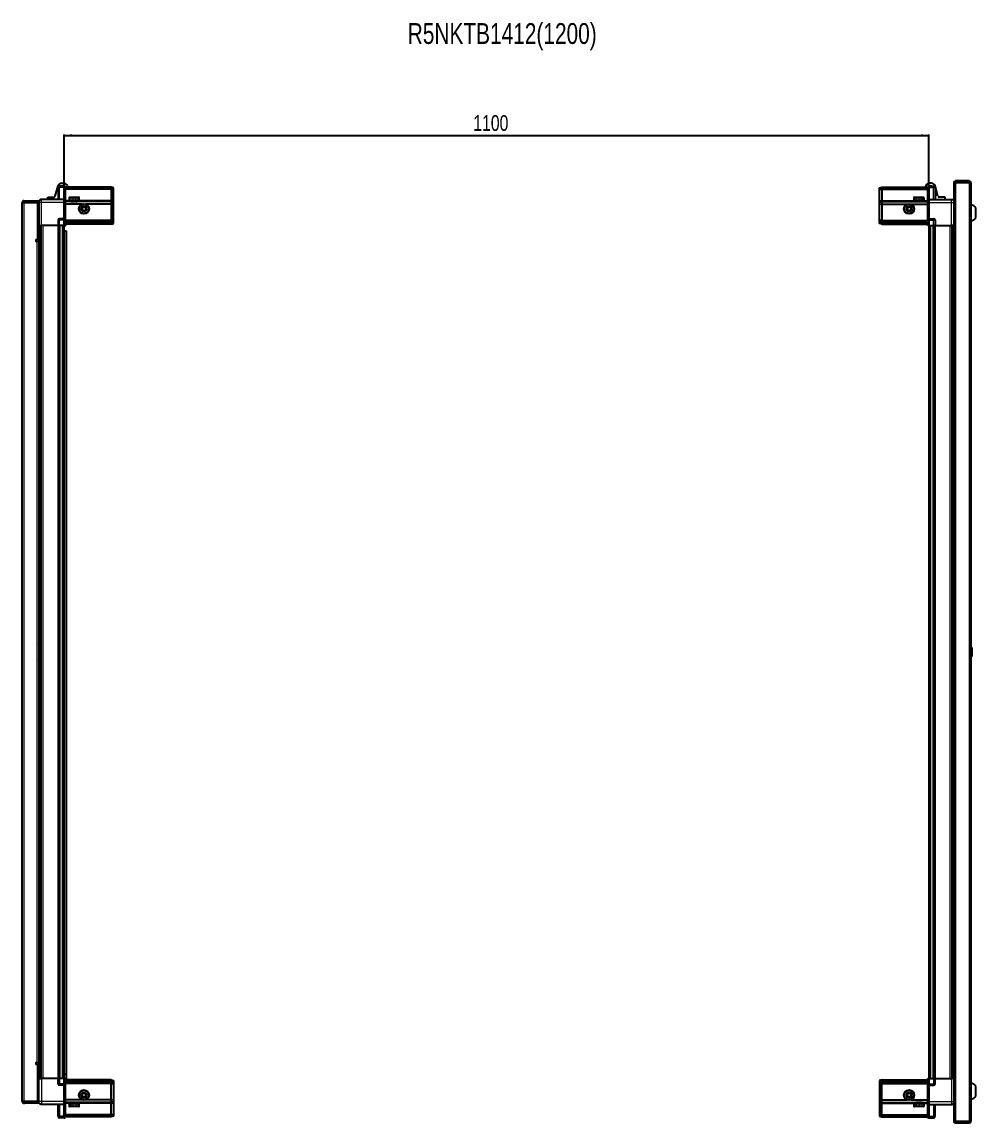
# Model space of a CAD drawing. Header units: millimetres. Extents: x 1219 to 5861, y -882 to 1978.
# Drawn here: x 3003 to 4216, y 577 to 1978 of the extents above; entities that cross this region are included whole.
import ezdxf

# ---------------------------------------------------------------- set-up
doc = ezdxf.new("R2010")
doc.units = ezdxf.units.MM
doc.layers.add('FORMAT', color=7, linetype='Continuous')
doc.styles.add('SLDTEXTSTYLE0', font='TXT', dxfattribs={"width": 0.75})
doc.dimstyles.new('SLDDIMSTYLE0', dxfattribs={"dimtxt": 20, "dimasz": 10, "dimexe": 0, "dimexo": 0.0625, "dimgap": 5, "dimtad": 2, "dimdec": 1, "dimrnd": 1e-09, "dimzin": 12, "dimdsep": 46, "dimtxsty": 'SLDTEXTSTYLE0', "dimsah": 1, "dimcen": 0.09, "dimadec": 0, "dimazin": 3, "dimtfac": 1, "dimtofl": 0, "dimtmove": 0, "dimatfit": 3, "dimfxl": 0, "dimfrac": 2, "dimtolj": 1, "dimtzin": 12, "dimarcsym": 0})

# ---------------------------------------------------------------- blocks, each defined once
blk = doc.blocks.new('_D_6')
at = {"layer": 'FORMAT'}
for p, q in [((3056.5, 1719.3), (3056.5, 1834.8)), ((3056.5, 1833.8), (4156.5, 1833.8)), ((4156.5, 1719.3), (4156.5, 1834.8))]:
    blk.add_line(p, q, dxfattribs=at)
for points in [[(3056.5, 1833.8), (3066.5, 1832.3), (3066.5, 1835.4)], [(4156.5, 1833.8), (4146.5, 1835.4), (4146.5, 1832.3)]]:
    blk.add_solid(points, dxfattribs=at)
at = {"layer": 'FORMAT', "insert": (3576.9, 1859.6), "char_height": 20, "attachment_point": 1, "style": 'SLDTEXTSTYLE0'}
blk.add_mtext('1100', dxfattribs=at)

msp = doc.modelspace()

# ---------------------------------------------------------------- linework, layer by layer
at = {"color": 7, "linetype": 'Continuous', "lineweight": 25}
for p, q in [((3044.83, 1756.41), (3048.6, 1769.56)), ((3048.61, 1767.32), (3048.61, 1752.32)), ((3056.61, 1769.32), (3050.61, 1769.32)), ((3052.93, 1772.82), (3056.15, 1772.82)), ((3056.61, 1769.32), (3056.95, 1769.32)), ((3056.61, 1769.32), (3056.61, 1767.32)), ((3056.61, 1752.52), (3056.61, 1767.32)), ((3056.61, 1752.52), (3056.61, 1767.32)), ((3057.81, 1768.82), (3056.95, 1769.32)), ((3057.81, 1767.32), (3057.81, 1768.82)), ((3116.11, 1767.82), (3057.81, 1767.82)), ((3057.81, 1767.32), (3057.81, 1752.52)), ((3060.48, 1769.56), (3060.98, 1767.82)), ((3116.11, 1767.82), (3116.11, 1765.32)), ((3119.11, 1767.02), (3116.11, 1767.82)), ((3119.11, 1765.17), (3119.11, 1767.02)), ((4093.81, 1767.02), (4096.81, 1767.82)), ((4093.81, 1765.17), (4093.81, 1767.02)), ((4096.81, 1767.82), (4096.81, 1765.32)), ((4096.81, 1767.82), (4155.11, 1767.82)), ((4152.44, 1769.56), (4151.95, 1767.82)), ((4155.98, 1769.32), (4155.11, 1768.82)), ((4155.11, 1768.82), (4155.11, 1767.32)), ((4155.11, 1752.52), (4155.11, 1767.32)), ((4156.31, 1769.32), (4155.98, 1769.32)), ((4156.31, 1767.32), (4156.31, 1769.32)), ((4156.31, 1769.32), (4162.31, 1769.32)), ((4156.31, 1767.32), (4156.31, 1752.52)), ((4160, 1772.82), (4156.77, 1772.82)), ((4164.31, 1767.32), (4164.31, 1752.32)), ((4168.09, 1756.41), (4164.32, 1769.56)), ((4188.31, 1773.72), (4188.31, 1761.32)), ((4189.81, 1773.72), (4189.81, 1761.32)), ((4190.31, 1760.82), (4190.31, 1773.72)), ((4190.31, 1773.72), (4207.71, 1773.72)), ((4207.71, 1775.82), (4190.41, 1775.82)), ((4207.71, 1774.32), (4190.41, 1774.32)), ((4207.71, 1774.32), (4207.71, 1775.82)), ((4207.71, 1773.72), (4209.81, 1773.72)), ((4209.81, 1773.72), (4209.81, 578.92)), ((3056.61, 1752.32), (3027.61, 1752.32)), ((3035.66, 1752.32), (3035.66, 1755.32)), ((3035.66, 1755.32), (3043.39, 1755.32)), ((3056.61, 1752.32), (3056.61, 1752.52)), ((3056.61, 1752.32), (3057.81, 1752.32)), ((3056.61, 1748.32), (3056.61, 1752.32)), ((3116.11, 1765.32), (3057.81, 1765.32)), ((3057.81, 1752.52), (3057.81, 1752.32)), ((3057.81, 1752.32), (3057.81, 1748.32)), ((3062.61, 1754.22), (3062.61, 1751.82)), ((3062.61, 1751.82), (3062.61, 1751.32)), ((3062.94, 1751.82), (3062.75, 1751.82)), ((3062.75, 1751.82), (3062.75, 1751.32)), ((3062.94, 1751.82), (3062.94, 1751.32)), ((3063.41, 1755.02), (3070.58, 1755.02)), ((3063.86, 1751.82), (3063.46, 1751.82)), ((3063.46, 1751.82), (3063.46, 1751.32)), ((3063.86, 1751.82), (3063.86, 1751.32)), ((3065.31, 1751.82), (3064.73, 1751.82)), ((3064.73, 1751.82), (3064.73, 1751.32)), ((3065.31, 1751.82), (3065.31, 1751.32)), ((3067.12, 1751.82), (3066.43, 1751.82)), ((3066.43, 1751.82), (3066.43, 1751.32)), ((3067.12, 1751.82), (3067.12, 1751.32)), ((3069.13, 1751.82), (3068.39, 1751.82)), ((3068.39, 1751.82), (3068.39, 1751.32)), ((3068.63, 1751.82), (3068.63, 1751.32)), ((3069.12, 1751.82), (3069.12, 1751.32)), ((3069.13, 1751.82), (3069.13, 1751.32)), ((3071.14, 1751.82), (3070.43, 1751.82)), ((3070.43, 1751.82), (3070.43, 1751.32)), ((3070.48, 1751.82), (3070.48, 1751.32)), ((3070.58, 1755.02), (3074.81, 1755.02)), ((3071.14, 1751.82), (3071.14, 1751.32)), ((3072.95, 1751.82), (3072.33, 1751.82)), ((3072.33, 1751.82), (3072.33, 1751.32)), ((3072.95, 1751.82), (3072.95, 1751.32)), ((3074.38, 1751.82), (3073.92, 1751.82)), ((3073.92, 1751.82), (3073.92, 1751.32)), ((3074.38, 1751.82), (3074.38, 1751.32)), ((3075.3, 1751.82), (3075.03, 1751.82)), ((3075.03, 1751.82), (3075.03, 1751.32)), ((3075.3, 1751.82), (3075.3, 1751.32)), ((3075.61, 1751.82), (3075.57, 1751.82)), ((3075.57, 1751.82), (3075.57, 1751.32)), ((3075.61, 1751.82), (3075.61, 1754.22)), ((3075.61, 1751.82), (3075.61, 1751.32)), ((3116.11, 1765.32), (3116.11, 1750.82)), ((3119.11, 1765.17), (3116.11, 1765.32)), ((3119.11, 1750.82), (3119.11, 1765.17)), ((4093.81, 1765.17), (4096.81, 1765.32)), ((4093.81, 1750.82), (4093.81, 1765.17)), ((4096.81, 1765.32), (4096.81, 1750.82)), ((4096.81, 1765.32), (4155.11, 1765.32)), ((4137.31, 1754.22), (4137.31, 1751.32)), ((4137.47, 1751.82), (4137.35, 1751.82)), ((4137.35, 1751.82), (4137.35, 1751.32)), ((4137.47, 1751.82), (4137.47, 1751.32)), ((4138.22, 1751.82), (4137.88, 1751.82)), ((4137.88, 1751.82), (4137.88, 1751.32)), ((4138.11, 1755.02), (4149.51, 1755.02)), ((4138.22, 1751.82), (4138.22, 1751.32)), ((4139.52, 1751.82), (4138.99, 1751.82)), ((4138.99, 1751.82), (4138.99, 1751.32)), ((4139.52, 1751.82), (4139.52, 1751.32)), ((4141.23, 1751.82), (4140.57, 1751.82)), ((4140.57, 1751.82), (4140.57, 1751.32)), ((4141.23, 1751.82), (4141.23, 1751.32)), ((4143.2, 1751.82), (4142.47, 1751.82)), ((4142.47, 1751.82), (4142.47, 1751.32)), ((4142.91, 1751.82), (4142.91, 1751.32)), ((4143.2, 1751.82), (4143.2, 1751.32)), ((4145.23, 1751.82), (4144.5, 1751.82)), ((4144.5, 1751.82), (4144.5, 1751.32)), ((4144.77, 1751.82), (4144.77, 1751.32)), ((4145.23, 1751.82), (4145.23, 1751.32)), ((4147.12, 1751.82), (4146.47, 1751.82)), ((4146.47, 1751.82), (4146.47, 1751.32)), ((4147.12, 1751.82), (4147.12, 1751.32)), ((4148.69, 1751.82), (4148.17, 1751.82)), ((4148.17, 1751.82), (4148.17, 1751.32)), ((4148.69, 1751.82), (4148.69, 1751.32)), ((4149.78, 1751.82), (4149.45, 1751.82)), ((4149.45, 1751.82), (4149.45, 1751.32)), ((4149.78, 1751.82), (4149.78, 1751.32)), ((4150.28, 1751.82), (4150.17, 1751.82)), ((4150.17, 1751.82), (4150.17, 1751.32)), ((4150.28, 1751.82), (4150.28, 1751.32)), ((4150.31, 1751.32), (4150.31, 1754.22)), ((4155.11, 1752.32), (4155.11, 1752.52)), ((4156.31, 1752.32), (4155.11, 1752.32)), ((4155.11, 1748.32), (4155.11, 1752.32)), ((4156.31, 1752.52), (4156.31, 1752.32)), ((4156.31, 1752.32), (4156.31, 1748.32)), ((4156.31, 1752.32), (4185.31, 1752.32)), ((4177.26, 1755.32), (4169.53, 1755.32)), ((4177.26, 1752.32), (4177.26, 1755.32)), ((4188.21, 1760.82), (4188.21, 591.82)), ((4188.21, 1760.82), (4190.31, 1760.82)), ((4188.31, 1761.32), (4189.81, 1761.32)), ((3003.11, 1743.96), (3002.81, 1743.96)), ((3002.81, 1732.39), (3002.81, 1743.96)), ((3004.61, 1748.47), (3003.11, 1748.47)), ((3003.11, 1747.97), (3003.11, 1748.47)), ((3003.11, 604.67), (3003.11, 1747.97)), ((3005.21, 1749.07), (3005.21, 1750.57)), ((3005.21, 1750.57), (3006.11, 1750.57)), ((3005.21, 1749.07), (3006.11, 1749.07)), ((3005.21, 1748.57), (3022.61, 1748.57)), ((3006.11, 1750.57), (3022.61, 1750.57)), ((3006.11, 1749.07), (3006.11, 1750.57)), ((3006.11, 1749.07), (3022.61, 1749.07)), ((3022.61, 1749.07), (3022.61, 1750.57)), ((3024.11, 1748.57), (3022.61, 1748.57)), ((3022.61, 1748.57), (3022.61, 1701.07)), ((3024.11, 1748.32), (3024.11, 1719.32)), ((3056.61, 1728.02), (3056.61, 1748.32)), ((3116.11, 1749.82), (3057.81, 1749.82)), ((3057.81, 1748.32), (3057.81, 1728.02)), ((3079.11, 1746.32), (3057.81, 1746.32)), ((3062.61, 1751.32), (3062.75, 1751.32)), ((3062.75, 1751.32), (3062.94, 1751.32)), ((3062.94, 1751.32), (3063.46, 1751.32)), ((3063.46, 1751.32), (3063.86, 1751.32)), ((3063.86, 1751.32), (3064.73, 1751.32)), ((3064.71, 1751.32), (3064.71, 1751.22)), ((3064.71, 1751.22), (3073.51, 1751.22)), ((3064.73, 1751.32), (3065.31, 1751.32)), ((3065.11, 1750.82), (3065.8, 1750.34)), ((3065.11, 1750.82), (3070.14, 1750.82)), ((3065.8, 1750.34), (3065.11, 1749.86)), ((3065.11, 1749.86), (3065.11, 1749.82)), ((3065.11, 1749.86), (3070.14, 1749.86)), ((3065.31, 1751.32), (3066.43, 1751.32)), ((3065.8, 1750.34), (3069.96, 1750.34)), ((3066.43, 1751.32), (3067.12, 1751.32)), ((3067.12, 1751.32), (3068.39, 1751.32)), ((3068.39, 1751.32), (3068.63, 1751.32)), ((3069.12, 1751.32), (3069.13, 1751.32)), ((3069.13, 1751.32), (3070.43, 1751.32)), ((3069.96, 1750.34), (3072.42, 1750.34)), ((3070.14, 1750.82), (3073.11, 1750.82)), ((3070.14, 1749.86), (3073.11, 1749.86)), ((3070.48, 1751.32), (3071.14, 1751.32)), ((3071.14, 1751.32), (3072.33, 1751.32)), ((3072.33, 1751.32), (3072.95, 1751.32)), ((3072.42, 1750.34), (3073.11, 1750.82)), ((3073.11, 1749.86), (3072.42, 1750.34)), ((3072.95, 1751.32), (3073.92, 1751.32)), ((3073.11, 1749.82), (3073.11, 1749.86)), ((3073.51, 1751.22), (3073.51, 1751.32)), ((3073.92, 1751.32), (3074.38, 1751.32)), ((3074.38, 1751.32), (3075.03, 1751.32)), ((3075.03, 1751.32), (3075.3, 1751.32)), ((3075.3, 1751.32), (3075.57, 1751.32)), ((3075.57, 1751.32), (3075.61, 1751.32)), ((3116.11, 1746.32), (3084.11, 1746.32)), ((3116.11, 1750.82), (3116.11, 1749.82)), ((3116.11, 1749.82), (3116.11, 1746.32)), ((3119.11, 1749.02), (3116.11, 1749.82)), ((3116.11, 1746.32), (3116.11, 1725.82)), ((3116.11, 1746.32), (3119.11, 1745.99)), ((3119.11, 1749.02), (3119.11, 1750.82)), ((3119.11, 1745.99), (3119.11, 1749.02)), ((3119.11, 1725.82), (3119.11, 1745.99)), ((4093.81, 1749.02), (4093.81, 1750.82)), ((4093.81, 1749.02), (4096.81, 1749.82)), ((4093.81, 1745.99), (4093.81, 1749.02)), ((4096.81, 1746.32), (4093.81, 1745.99)), ((4093.81, 1725.82), (4093.81, 1745.99)), ((4096.81, 1750.82), (4096.81, 1749.82)), ((4096.81, 1749.82), (4096.81, 1746.32)), ((4096.81, 1749.82), (4155.11, 1749.82)), ((4096.81, 1746.32), (4096.81, 1725.82)), ((4096.81, 1746.32), (4128.81, 1746.32)), ((4133.81, 1746.32), (4155.11, 1746.32)), ((4137.31, 1751.32), (4137.35, 1751.32)), ((4137.35, 1751.32), (4137.47, 1751.32)), ((4137.47, 1751.32), (4137.88, 1751.32)), ((4137.88, 1751.32), (4138.22, 1751.32)), ((4138.22, 1751.32), (4138.99, 1751.32)), ((4138.99, 1751.32), (4139.52, 1751.32)), ((4139.41, 1751.32), (4139.41, 1751.22)), ((4139.41, 1751.22), (4148.21, 1751.22)), ((4139.52, 1751.32), (4140.57, 1751.32)), ((4139.81, 1750.82), (4140.5, 1750.34)), ((4139.81, 1750.82), (4147.81, 1750.82)), ((4140.5, 1750.34), (4139.81, 1749.86)), ((4139.81, 1749.86), (4139.81, 1749.82)), ((4139.81, 1749.86), (4147.81, 1749.86)), ((4140.5, 1750.34), (4147.12, 1750.34)), ((4140.57, 1751.32), (4141.23, 1751.32)), ((4141.23, 1751.32), (4142.47, 1751.32)), ((4142.47, 1751.32), (4142.91, 1751.32)), ((4143.2, 1751.32), (4144.5, 1751.32)), ((4144.77, 1751.32), (4145.23, 1751.32)), ((4145.23, 1751.32), (4146.47, 1751.32)), ((4146.47, 1751.32), (4147.12, 1751.32)), ((4147.12, 1751.32), (4148.17, 1751.32)), ((4147.12, 1750.34), (4147.81, 1750.82)), ((4147.81, 1749.86), (4147.12, 1750.34)), ((4147.81, 1749.82), (4147.81, 1749.86)), ((4148.17, 1751.32), (4148.69, 1751.32)), ((4148.21, 1751.22), (4148.21, 1751.32)), ((4148.69, 1751.32), (4149.45, 1751.32)), ((4149.45, 1751.32), (4149.78, 1751.32)), ((4149.78, 1751.32), (4150.17, 1751.32)), ((4150.17, 1751.32), (4150.28, 1751.32)), ((4150.28, 1751.32), (4150.31, 1751.32)), ((4155.11, 1728.02), (4155.11, 1748.32)), ((4156.31, 1748.32), (4156.31, 1728.02)), ((4216.41, 1729.32), (4216.41, 1741.32)), ((3002.81, 1732.39), (3003.11, 1732.39)), ((3048.61, 1725.82), (3048.61, 1719.32)), ((3056.61, 1727.82), (3050.61, 1727.82)), ((3056.61, 1727.82), (3056.61, 1728.02)), ((3056.61, 1727.82), (3056.61, 1725.82)), ((3056.61, 1727.82), (3057.81, 1727.82)), ((3056.61, 1719.32), (3056.61, 1725.82)), ((3056.61, 1719.32), (3056.61, 1725.82)), ((3056.95, 1719.32), (3056.95, 1725.82)), ((3057.81, 1728.02), (3057.81, 1727.82)), ((3057.81, 1727.15), (3057.81, 1727.82)), ((3057.81, 1727.15), (3057.81, 1719.32)), ((3116.11, 1724.82), (3057.81, 1724.82)), ((3116.11, 1723.82), (3057.81, 1723.82)), ((3116.11, 1725.82), (3116.11, 1724.82)), ((3116.11, 1724.82), (3116.11, 1723.82)), ((3116.11, 1724.82), (3119.11, 1724.02)), ((3116.11, 1723.82), (3116.11, 1722.32)), ((3116.11, 1723.82), (3119.11, 1723.28)), ((3119.11, 1724.02), (3119.11, 1725.82)), ((3119.11, 1723.28), (3119.11, 1724.02)), ((4093.81, 1724.02), (4093.81, 1725.82)), ((4096.81, 1724.82), (4093.81, 1724.02)), ((4093.81, 1723.28), (4093.81, 1724.02)), ((4096.81, 1723.82), (4093.81, 1723.28)), ((4096.81, 1725.82), (4096.81, 1724.82)), ((4096.81, 1724.82), (4096.81, 1723.82)), ((4096.81, 1724.82), (4155.11, 1724.82)), ((4096.81, 1723.82), (4096.81, 1722.32)), ((4096.81, 1723.82), (4155.11, 1723.82)), ((4155.11, 1727.82), (4155.11, 1728.02)), ((4156.31, 1727.82), (4155.11, 1727.82)), ((4155.11, 1727.82), (4155.11, 1727.15)), ((4155.11, 1719.32), (4155.11, 1727.15)), ((4155.98, 1725.82), (4155.98, 1719.32)), ((4156.31, 1728.02), (4156.31, 1727.82)), ((4156.31, 1725.82), (4156.31, 1727.82)), ((4156.31, 1727.82), (4162.31, 1727.82)), ((4156.31, 1725.82), (4156.31, 1727.82)), ((4156.31, 1725.82), (4156.31, 1719.32)), ((4164.31, 1725.82), (4164.31, 1719.32)), ((3022.61, 1722.07), (3024.11, 1722.07)), ((3024.11, 1719.32), (3022.61, 1719.32)), ((3024.76, 633.32), (3024.76, 1719.32)), ((3026.55, 1719.32), (3026.55, 633.32)), ((3026.59, 1719.32), (3026.59, 633.32)), ((3048.61, 1719.32), (3027.61, 1719.32)), ((3048.61, 1719.32), (3050.61, 1719.32)), ((3049.26, 633.32), (3049.26, 1719.32)), ((3056.61, 1719.32), (3050.61, 1719.32)), ((3056.46, 633.32), (3056.46, 1719.32)), ((3056.46, 1712.32), (3058.96, 1712.32)), ((3056.61, 1719.32), (3056.95, 1719.32)), ((3056.61, 1719.32), (3056.61, 1719.32)), ((3057.81, 1719.32), (3056.95, 1719.32)), ((3056.95, 1719.32), (3056.95, 1719.32)), ((3116.11, 1722.32), (3057.81, 1722.32)), ((3116.11, 1720.82), (3057.81, 1720.82)), ((3058.96, 1712.32), (3058.96, 638.82)), ((3116.11, 1722.32), (3119.11, 1722.78)), ((3116.11, 1722.32), (3116.11, 1720.82)), ((3116.11, 1720.82), (3119.11, 1721.63)), ((3119.11, 1722.78), (3119.11, 1723.28)), ((3119.11, 1721.63), (3119.11, 1722.78)), ((4093.81, 1722.78), (4093.81, 1723.28)), ((4096.81, 1722.32), (4093.81, 1722.78)), ((4093.81, 1721.63), (4093.81, 1722.78)), ((4096.81, 1720.82), (4093.81, 1721.63)), ((4096.81, 1722.32), (4096.81, 1720.82)), ((4096.81, 1722.32), (4155.11, 1722.32)), ((4096.81, 1720.82), (4155.11, 1720.82)), ((4155.98, 1719.32), (4155.11, 1719.32)), ((4156.31, 1719.32), (4155.98, 1719.32)), ((4156.31, 1719.32), (4162.31, 1719.32)), ((4156.46, 1719.32), (4156.46, 633.32)), ((4164.31, 1719.32), (4162.31, 1719.32)), ((4163.66, 1719.32), (4163.66, 633.32)), ((4164.31, 1719.32), (4185.31, 1719.32)), ((4186.33, 633.32), (4186.33, 1719.32)), ((4186.37, 633.32), (4186.37, 1719.32)), ((4188.16, 1719.32), (4188.16, 633.32)), ((3022.61, 1701.07), (3021.26, 1701.07)), ((3021.26, 1699.07), (3022.01, 1699.07)), ((3022.01, 1699.07), (3024.11, 1699.07)), ((3024.11, 1699.07), (3024.11, 653.57)), ((3003.11, 1182.11), (3002.81, 1182.11)), ((3002.81, 1170.54), (3002.81, 1182.11)), ((3024.61, 1185.82), (3024.61, 1166.82)), ((4210.8, 1182.11), (4209.81, 1181.12)), ((4211.31, 1182.11), (4210.8, 1182.11)), ((4210.8, 1182.11), (4210.8, 1170.54)), ((4211.31, 1182.11), (4211.31, 1170.54)), ((3002.81, 1170.54), (3003.11, 1170.54)), ((4209.81, 1171.52), (4210.8, 1170.54)), ((4210.8, 1170.54), (4211.31, 1170.54)), ((3022.01, 653.57), (3021.26, 653.57)), ((3021.26, 651.57), (3022.61, 651.57)), ((3024.11, 653.57), (3022.01, 653.57)), ((3022.61, 651.57), (3022.61, 604.07)), ((3024.11, 633.32), (3022.61, 633.32)), ((3024.11, 604.32), (3024.11, 633.32)), ((3048.61, 633.32), (3027.61, 633.32)), ((3048.61, 626.82), (3048.61, 633.32)), ((3048.61, 633.32), (3050.61, 633.32)), ((3056.61, 633.32), (3050.61, 633.32)), ((3058.96, 638.82), (3056.46, 638.82)), ((3056.61, 626.82), (3056.61, 633.32)), ((3056.61, 633.32), (3056.95, 633.32)), ((3056.95, 626.82), (3056.95, 633.32)), ((3056.95, 633.32), (3057.81, 633.32)), ((3057.81, 633.32), (3057.81, 625.5)), ((3116.11, 631.82), (3057.81, 631.82)), ((3058.96, 638.82), (3058.96, 631.82)), ((3116.11, 630.32), (3116.11, 631.82)), ((3116.11, 631.82), (3119.11, 631.02)), ((3119.11, 631.02), (3119.11, 629.87)), ((4096.81, 631.82), (4093.81, 631.02)), ((4093.81, 631.02), (4093.81, 629.87)), ((4096.81, 630.32), (4096.81, 631.82)), ((4096.81, 631.82), (4155.11, 631.82)), ((4155.11, 625.5), (4155.11, 633.32)), ((4155.11, 633.32), (4155.98, 633.32)), ((4155.98, 633.32), (4155.98, 633.32)), ((4155.98, 633.32), (4155.98, 626.82)), ((4156.31, 633.32), (4155.98, 633.32)), ((4156.31, 633.32), (4156.31, 626.82)), ((4156.31, 633.32), (4156.31, 633.32)), ((4156.31, 633.32), (4162.31, 633.32)), ((4156.31, 633.32), (4156.31, 626.82)), ((4164.31, 633.32), (4162.31, 633.32)), ((4164.31, 626.82), (4164.31, 633.32)), ((4164.31, 633.32), (4185.31, 633.32)), ((3003.11, 620.26), (3002.81, 620.26)), ((3002.81, 610.58), (3002.81, 620.26)), ((3024.11, 630.57), (3022.61, 630.57)), ((3056.61, 624.82), (3050.61, 624.82)), ((3056.61, 626.82), (3056.61, 624.82)), ((3056.61, 626.82), (3056.61, 624.82)), ((3056.61, 624.82), (3057.81, 624.82)), ((3056.61, 624.62), (3056.61, 624.82)), ((3056.61, 604.32), (3056.61, 624.62)), ((3116.11, 630.32), (3057.81, 630.32)), ((3116.11, 628.82), (3057.81, 628.82)), ((3116.11, 627.82), (3057.81, 627.82)), ((3057.81, 624.82), (3057.81, 625.5)), ((3057.81, 624.82), (3057.81, 624.62)), ((3057.81, 624.62), (3057.81, 604.32)), ((3116.11, 628.82), (3116.11, 630.32)), ((3116.11, 630.32), (3119.11, 629.87)), ((3116.11, 628.82), (3119.11, 629.37)), ((3116.11, 627.82), (3116.11, 628.82)), ((3116.11, 627.82), (3119.11, 628.63)), ((3116.11, 626.82), (3116.11, 627.82)), ((3116.11, 606.32), (3116.11, 626.82)), ((3119.11, 629.87), (3119.11, 629.37)), ((3119.11, 629.37), (3119.11, 628.63)), ((3119.11, 628.63), (3119.11, 626.82)), ((3119.11, 626.82), (3119.11, 606.66)), ((4096.81, 630.32), (4093.81, 629.87)), ((4093.81, 629.87), (4093.81, 629.37)), ((4096.81, 628.82), (4093.81, 629.37)), ((4093.81, 629.37), (4093.81, 628.63)), ((4096.81, 627.82), (4093.81, 628.63)), ((4093.81, 628.63), (4093.81, 626.82)), ((4093.81, 626.82), (4093.81, 606.66)), ((4096.81, 630.32), (4155.11, 630.32)), ((4096.81, 628.82), (4096.81, 630.32)), ((4096.81, 628.82), (4155.11, 628.82)), ((4096.81, 627.82), (4096.81, 628.82)), ((4096.81, 627.82), (4155.11, 627.82)), ((4096.81, 626.82), (4096.81, 627.82)), ((4096.81, 606.32), (4096.81, 626.82)), ((4155.11, 625.5), (4155.11, 624.82)), ((4156.31, 624.82), (4155.11, 624.82)), ((4155.11, 624.62), (4155.11, 624.82)), ((4155.11, 604.32), (4155.11, 624.62)), ((4156.31, 624.82), (4156.31, 626.82)), ((4156.31, 624.82), (4156.31, 624.62)), ((4156.31, 624.82), (4162.31, 624.82)), ((4156.31, 624.62), (4156.31, 604.32)), ((4216.41, 611.32), (4216.41, 623.32)), ((3002.81, 608.69), (3002.81, 610.58)), ((3002.81, 608.69), (3003.11, 608.69)), ((3003.11, 604.17), (3003.11, 604.67)), ((3004.61, 604.17), (3003.11, 604.17)), ((3022.61, 604.07), (3005.21, 604.07)), ((3005.21, 603.57), (3005.21, 602.07)), ((3005.21, 603.57), (3006.11, 603.57)), ((3006.11, 603.57), (3006.11, 602.07)), ((3022.61, 603.57), (3006.11, 603.57)), ((3022.61, 604.07), (3024.11, 604.07)), ((3022.61, 603.57), (3022.61, 602.07)), ((3056.61, 600.32), (3056.61, 604.32)), ((3079.11, 606.32), (3057.81, 606.32)), ((3057.81, 604.32), (3057.81, 600.32)), ((3116.11, 602.82), (3057.81, 602.82)), ((3065.11, 602.82), (3065.11, 602.79)), ((3065.11, 602.79), (3065.8, 602.31)), ((3065.22, 602.79), (3065.11, 602.79)), ((3073.11, 602.79), (3065.22, 602.79)), ((3072.42, 602.31), (3073.11, 602.79)), ((3073.11, 602.79), (3073.11, 602.82)), ((3116.11, 606.32), (3084.11, 606.32)), ((3116.11, 606.32), (3119.11, 606.66)), ((3116.11, 602.82), (3116.11, 606.32)), ((3119.11, 603.63), (3116.11, 602.82)), ((3116.11, 601.82), (3116.11, 602.82)), ((3119.11, 606.66), (3119.11, 603.63)), ((3119.11, 603.63), (3119.11, 601.82)), ((4096.81, 606.32), (4093.81, 606.66)), ((4093.81, 606.66), (4093.81, 603.63)), ((4093.81, 603.63), (4096.81, 602.82)), ((4093.81, 603.63), (4093.81, 601.82)), ((4096.81, 606.32), (4128.81, 606.32)), ((4096.81, 602.82), (4096.81, 606.32)), ((4096.81, 602.82), (4155.11, 602.82)), ((4096.81, 601.82), (4096.81, 602.82)), ((4133.81, 606.32), (4155.11, 606.32)), ((4139.81, 602.82), (4139.81, 602.79)), ((4139.81, 602.79), (4140.5, 602.31)), ((4147.81, 602.79), (4139.81, 602.79)), ((4147.12, 602.31), (4147.81, 602.79)), ((4147.81, 602.79), (4147.81, 602.82)), ((4155.11, 600.32), (4155.11, 604.32)), ((4156.31, 604.32), (4156.31, 600.32)), ((3005.21, 602.07), (3006.11, 602.07)), ((3022.61, 602.07), (3006.11, 602.07)), ((3056.61, 600.32), (3027.61, 600.32)), ((3048.61, 585.32), (3048.61, 600.32)), ((3056.61, 600.32), (3057.81, 600.32)), ((3056.61, 600.12), (3056.61, 600.32)), ((3056.61, 585.32), (3056.61, 600.12)), ((3057.81, 600.32), (3057.81, 600.12)), ((3057.81, 600.12), (3057.81, 585.32)), ((3062.61, 601.32), (3062.61, 598.42)), ((3062.71, 601.32), (3062.61, 601.32)), ((3062.71, 600.82), (3062.71, 601.32)), ((3062.87, 601.32), (3062.71, 601.32)), ((3062.71, 600.82), (3062.87, 600.82)), ((3062.87, 600.82), (3062.87, 601.32)), ((3063.36, 601.32), (3062.87, 601.32)), ((3063.36, 600.82), (3063.36, 601.32)), ((3063.75, 601.32), (3063.36, 601.32)), ((3063.36, 600.82), (3063.75, 600.82)), ((3063.56, 597.62), (3063.41, 597.62)), ((3074.81, 597.62), (3063.56, 597.62)), ((3063.75, 600.82), (3063.75, 601.32)), ((3064.58, 601.32), (3063.75, 601.32)), ((3064.58, 600.82), (3064.58, 601.32)), ((3065.14, 601.32), (3064.58, 601.32)), ((3064.58, 600.82), (3065.14, 600.82)), ((3064.71, 601.42), (3064.71, 601.32)), ((3070.11, 601.42), (3064.71, 601.42)), ((3065.8, 602.31), (3065.11, 601.82)), ((3065.22, 601.82), (3065.11, 601.82)), ((3065.14, 600.82), (3065.14, 601.32)), ((3066.25, 601.32), (3065.14, 601.32)), ((3073.11, 601.82), (3065.22, 601.82)), ((3065.89, 602.31), (3065.8, 602.31)), ((3072.42, 602.31), (3065.89, 602.31)), ((3066.25, 600.82), (3066.25, 601.32)), ((3066.93, 601.32), (3066.25, 601.32)), ((3066.25, 600.82), (3066.93, 600.82)), ((3066.93, 600.82), (3066.93, 601.32)), ((3068.19, 601.32), (3066.93, 601.32)), ((3068.19, 600.82), (3068.19, 601.32)), ((3068.49, 601.32), (3068.19, 601.32)), ((3068.19, 600.82), (3068.93, 600.82)), ((3068.49, 600.82), (3068.49, 601.32)), ((3068.93, 600.82), (3068.93, 601.32)), ((3070.22, 601.32), (3068.93, 601.32)), ((3073.51, 601.42), (3070.11, 601.42)), ((3070.22, 600.82), (3070.22, 601.32)), ((3070.22, 600.82), (3070.94, 600.82)), ((3070.35, 600.82), (3070.35, 601.32)), ((3070.94, 601.32), (3070.35, 601.32)), ((3070.94, 600.82), (3070.94, 601.32)), ((3072.15, 601.32), (3070.94, 601.32)), ((3072.15, 600.82), (3072.15, 601.32)), ((3072.78, 601.32), (3072.15, 601.32)), ((3072.15, 600.82), (3072.78, 600.82)), ((3073.11, 601.82), (3072.42, 602.31)), ((3072.78, 600.82), (3072.78, 601.32)), ((3073.78, 601.32), (3072.78, 601.32)), ((3073.51, 601.32), (3073.51, 601.42)), ((3073.78, 600.82), (3073.78, 601.32)), ((3074.26, 601.32), (3073.78, 601.32)), ((3073.78, 600.82), (3074.26, 600.82)), ((3074.26, 600.82), (3074.26, 601.32)), ((3074.95, 601.32), (3074.26, 601.32)), ((3074.95, 600.82), (3074.95, 601.32)), ((3075.23, 601.32), (3074.95, 601.32)), ((3074.95, 600.82), (3075.23, 600.82)), ((3075.23, 600.82), (3075.23, 601.32)), ((3075.55, 601.32), (3075.23, 601.32)), ((3075.55, 600.82), (3075.55, 601.32)), ((3075.61, 601.32), (3075.55, 601.32)), ((3075.55, 600.82), (3075.61, 600.82)), ((3075.61, 598.42), (3075.61, 601.32)), ((3075.61, 600.82), (3075.61, 601.32)), ((3075.61, 601.32), (3075.61, 601.32)), ((3116.11, 587.32), (3116.11, 601.82)), ((3119.11, 601.82), (3119.11, 587.48)), ((4093.81, 601.82), (4093.81, 587.48)), ((4096.81, 587.32), (4096.81, 601.82)), ((4137.31, 601.32), (4137.31, 598.42)), ((4137.33, 601.32), (4137.31, 601.32)), ((4137.33, 600.82), (4137.33, 601.32)), ((4137.43, 601.32), (4137.33, 601.32)), ((4137.33, 600.82), (4137.43, 600.82)), ((4137.43, 600.82), (4137.43, 601.32)), ((4137.8, 601.32), (4137.43, 601.32)), ((4137.8, 600.82), (4137.8, 601.32)), ((4138.12, 601.32), (4137.8, 601.32)), ((4137.8, 600.82), (4138.12, 600.82)), ((4149.51, 597.62), (4138.11, 597.62)), ((4138.12, 600.82), (4138.12, 601.32)), ((4138.86, 601.32), (4138.12, 601.32)), ((4138.86, 600.82), (4138.86, 601.32)), ((4139.37, 601.32), (4138.86, 601.32)), ((4138.86, 600.82), (4139.37, 600.82)), ((4139.37, 600.82), (4139.37, 601.32)), ((4140.4, 601.32), (4139.37, 601.32)), ((4139.41, 601.42), (4139.41, 601.32)), ((4148.21, 601.42), (4139.41, 601.42)), ((4140.5, 602.31), (4139.81, 601.82)), ((4147.81, 601.82), (4139.81, 601.82)), ((4140.4, 600.82), (4140.4, 601.32)), ((4141.05, 601.32), (4140.4, 601.32)), ((4140.4, 600.82), (4141.05, 600.82)), ((4147.12, 602.31), (4140.5, 602.31)), ((4141.05, 600.82), (4141.05, 601.32)), ((4142.28, 601.32), (4141.05, 601.32)), ((4142.28, 600.82), (4142.28, 601.32)), ((4142.77, 601.32), (4142.28, 601.32)), ((4142.28, 600.82), (4143, 600.82)), ((4142.77, 600.82), (4142.77, 601.32)), ((4143, 600.82), (4143, 601.32)), ((4144.3, 601.32), (4143, 601.32)), ((4144.3, 600.82), (4144.3, 601.32)), ((4144.3, 600.82), (4145.04, 600.82)), ((4144.64, 600.82), (4144.64, 601.32)), ((4145.04, 601.32), (4144.64, 601.32)), ((4145.04, 600.82), (4145.04, 601.32)), ((4146.28, 601.32), (4145.04, 601.32)), ((4146.28, 600.82), (4146.28, 601.32)), ((4146.95, 601.32), (4146.28, 601.32)), ((4146.28, 600.82), (4146.95, 600.82)), ((4146.95, 600.82), (4146.95, 601.32)), ((4148.02, 601.32), (4146.95, 601.32)), ((4147.81, 601.82), (4147.12, 602.31)), ((4148.02, 600.82), (4148.02, 601.32)), ((4148.55, 601.32), (4148.02, 601.32)), ((4148.02, 600.82), (4148.55, 600.82)), ((4148.21, 601.32), (4148.21, 601.42)), ((4148.55, 600.82), (4148.55, 601.32)), ((4149.34, 601.32), (4148.55, 601.32)), ((4149.34, 600.82), (4149.34, 601.32)), ((4149.7, 601.32), (4149.34, 601.32)), ((4149.34, 600.82), (4149.7, 600.82)), ((4149.7, 600.82), (4149.7, 601.32)), ((4150.13, 601.32), (4149.7, 601.32)), ((4150.13, 600.82), (4150.13, 601.32)), ((4150.26, 601.32), (4150.13, 601.32)), ((4150.13, 600.82), (4150.26, 600.82)), ((4150.26, 600.82), (4150.26, 601.32)), ((4150.31, 601.32), (4150.26, 601.32)), ((4150.31, 598.42), (4150.31, 601.32)), ((4156.31, 600.32), (4155.11, 600.32)), ((4155.11, 600.12), (4155.11, 600.32)), ((4155.11, 585.32), (4155.11, 600.12)), ((4156.31, 600.32), (4156.31, 600.12)), ((4156.31, 600.32), (4185.31, 600.32)), ((4156.31, 600.12), (4156.31, 585.32)), ((4156.31, 600.12), (4156.31, 585.32)), ((4164.31, 585.32), (4164.31, 600.32)), ((4190.31, 591.82), (4188.21, 591.82)), ((4188.31, 591.32), (4189.81, 591.32)), ((4188.31, 591.32), (4188.31, 578.92)), ((4189.81, 591.32), (4189.81, 578.92)), ((4190.31, 578.92), (4190.31, 591.82)), ((3056.61, 583.32), (3050.61, 583.32)), ((3056.61, 585.32), (3056.61, 583.32)), ((3056.61, 583.32), (3056.95, 583.32)), ((3056.61, 583.32), (3056.61, 583.32)), ((3056.61, 583.32), (3056.95, 583.32)), ((3056.95, 583.32), (3057.81, 583.82)), ((3056.95, 583.32), (3057.81, 583.82)), ((3116.11, 587.32), (3057.81, 587.32)), ((3057.81, 583.82), (3057.81, 585.32)), ((3116.11, 584.82), (3057.81, 584.82)), ((3119.11, 587.48), (3116.11, 587.32)), ((3116.11, 584.82), (3116.11, 587.32)), ((3119.11, 585.63), (3116.11, 584.82)), ((3119.11, 587.48), (3119.11, 585.63)), ((4093.81, 587.48), (4096.81, 587.32)), ((4093.81, 587.48), (4093.81, 585.63)), ((4093.81, 585.63), (4096.81, 584.82)), ((4096.81, 587.32), (4155.11, 587.32)), ((4096.81, 584.82), (4096.81, 587.32)), ((4096.81, 584.82), (4155.11, 584.82)), ((4155.11, 585.32), (4155.11, 583.82)), ((4155.11, 583.82), (4155.98, 583.32)), ((4156.31, 583.32), (4155.98, 583.32)), ((4156.31, 583.32), (4156.31, 585.32)), ((4156.31, 583.32), (4162.31, 583.32)), ((4207.71, 578.92), (4190.31, 578.92)), ((4190.41, 578.32), (4207.71, 578.32)), ((4190.41, 576.82), (4207.71, 576.82)), ((4209.81, 578.92), (4207.71, 578.92)), ((4207.71, 578.32), (4207.71, 576.82))]:
    msp.add_line(p, q, dxfattribs=at)
at = {"color": 8, "linetype": 'Continuous', "lineweight": 18}
for p, q in [((3050.61, 1767.32), (3048.61, 1767.32)), ((3050.61, 1767.32), (3050.61, 1769.32)), ((3050.61, 1752.32), (3050.61, 1767.32)), ((3056.61, 1767.32), (3050.61, 1767.32)), ((3056.61, 1767.32), (3057.81, 1767.32)), ((4156.31, 1767.32), (4155.11, 1767.32)), ((4156.31, 1767.32), (4162.31, 1767.32)), ((4162.31, 1767.32), (4162.31, 1769.32)), ((4162.31, 1752.32), (4162.31, 1767.32)), ((4162.31, 1767.32), (4164.31, 1767.32)), ((4189.81, 1773.72), (4188.31, 1773.72)), ((4190.41, 1774.32), (4190.41, 1775.82)), ((4207.71, 1773.72), (4207.71, 578.92)), ((3056.61, 1752.52), (3057.81, 1752.52)), ((3062.61, 1754.22), (3070.78, 1754.22)), ((3070.78, 1754.22), (3075.61, 1754.22)), ((4137.31, 1754.22), (4150.31, 1754.22)), ((4155.11, 1752.52), (4156.31, 1752.52)), ((4190.31, 1760.82), (4190.31, 591.82)), ((3005.21, 1748.57), (3005.21, 604.07)), ((3027.61, 1719.32), (3027.61, 1748.32)), ((3056.61, 1748.32), (3027.61, 1748.32)), ((3056.61, 1748.32), (3057.81, 1748.32)), ((3065.11, 1750.82), (3057.81, 1750.82)), ((3116.11, 1750.82), (3073.11, 1750.82)), ((3119.11, 1750.82), (3116.11, 1750.82)), ((4093.81, 1750.82), (4096.81, 1750.82)), ((4096.81, 1750.82), (4139.81, 1750.82)), ((4147.81, 1750.82), (4155.11, 1750.82)), ((4156.31, 1748.32), (4155.11, 1748.32)), ((4156.31, 1748.32), (4185.31, 1748.32)), ((4185.31, 1719.32), (4185.31, 1748.32)), ((3048.61, 1725.82), (3050.61, 1725.82)), ((3050.61, 1725.82), (3050.61, 1727.82)), ((3050.61, 1719.32), (3050.61, 1725.82)), ((3056.61, 1725.82), (3050.61, 1725.82)), ((3056.61, 1728.02), (3057.81, 1728.02)), ((3056.61, 1725.82), (3056.95, 1725.82)), ((3116.11, 1725.82), (3057.81, 1725.82)), ((3116.11, 1725.82), (3119.11, 1725.82)), ((4096.81, 1725.82), (4093.81, 1725.82)), ((4096.81, 1725.82), (4155.11, 1725.82)), ((4155.11, 1728.02), (4156.31, 1728.02)), ((4156.31, 1725.82), (4155.98, 1725.82)), ((4156.31, 1725.82), (4162.31, 1725.82)), ((4162.31, 1725.82), (4162.31, 1727.82)), ((4162.31, 1719.32), (4162.31, 1725.82)), ((4164.31, 1725.82), (4162.31, 1725.82)), ((3024.11, 1699.07), (3024.11, 1719.32)), ((3025.35, 1719.32), (3025.35, 633.32)), ((3027.79, 633.32), (3027.79, 1719.32)), ((3029.21, 1719.32), (3029.21, 633.32)), ((3048.61, 633.32), (3048.61, 1719.32)), ((3051.26, 633.32), (3051.26, 1719.32)), ((3054.46, 633.32), (3054.46, 1719.32)), ((3056.61, 1719.32), (3056.95, 1719.32)), ((4158.46, 1719.32), (4158.46, 633.32)), ((4161.66, 1719.32), (4161.66, 633.32)), ((4164.31, 1719.32), (4164.31, 633.32)), ((4183.71, 633.32), (4183.71, 1719.32)), ((4185.13, 1719.32), (4185.13, 633.32)), ((4187.58, 633.32), (4187.58, 1719.32)), ((3022.01, 653.57), (3022.01, 1699.07)), ((3024.11, 633.32), (3024.11, 653.57)), ((3027.61, 633.32), (3027.61, 604.32)), ((3050.61, 633.32), (3050.61, 626.82)), ((4156.31, 633.32), (4155.98, 633.32)), ((4162.31, 633.32), (4162.31, 626.82)), ((4185.31, 633.32), (4185.31, 604.32)), ((3048.61, 626.82), (3050.61, 626.82)), ((3050.61, 626.82), (3050.61, 624.82)), ((3056.61, 626.82), (3050.61, 626.82)), ((3056.61, 626.82), (3056.95, 626.82)), ((3057.81, 624.62), (3056.61, 624.62)), ((3116.11, 626.82), (3057.81, 626.82)), ((3116.11, 626.82), (3119.11, 626.82)), ((4096.81, 626.82), (4093.81, 626.82)), ((4096.81, 626.82), (4155.11, 626.82)), ((4156.31, 624.62), (4155.11, 624.62)), ((4156.31, 626.82), (4155.98, 626.82)), ((4156.31, 626.82), (4162.31, 626.82)), ((4164.31, 626.82), (4162.31, 626.82)), ((4162.31, 626.82), (4162.31, 624.82)), ((3056.61, 604.32), (3027.61, 604.32)), ((3056.61, 604.32), (3057.81, 604.32)), ((4156.31, 604.32), (4155.11, 604.32)), ((4156.31, 604.32), (4185.31, 604.32)), ((3050.61, 600.32), (3050.61, 585.32)), ((3057.81, 600.12), (3056.61, 600.12)), ((3065.11, 601.82), (3057.81, 601.82)), ((3062.78, 598.42), (3062.61, 598.42)), ((3075.61, 598.42), (3062.78, 598.42)), ((3116.11, 601.82), (3073.11, 601.82)), ((3119.11, 601.82), (3116.11, 601.82)), ((4093.81, 601.82), (4096.81, 601.82)), ((4096.81, 601.82), (4139.81, 601.82)), ((4150.31, 598.42), (4137.31, 598.42)), ((4147.81, 601.82), (4155.11, 601.82)), ((4156.31, 600.12), (4155.11, 600.12)), ((4162.31, 600.32), (4162.31, 585.32)), ((3050.61, 585.32), (3048.61, 585.32)), ((3050.61, 585.32), (3050.61, 583.32)), ((3056.61, 585.32), (3050.61, 585.32)), ((3056.61, 585.32), (3057.81, 585.32)), ((4156.31, 585.32), (4155.11, 585.32)), ((4156.31, 585.32), (4162.31, 585.32)), ((4162.31, 585.32), (4164.31, 585.32)), ((4162.31, 585.32), (4162.31, 583.32)), ((4189.81, 578.92), (4188.31, 578.92)), ((4190.41, 578.32), (4190.41, 576.82))]:
    msp.add_line(p, q, dxfattribs=at)
at = {"color": 7, "linetype": 'Continuous', "lineweight": 25}
for centre, radius in [((3081.61, 1740.32), 6.5), ((3081.61, 1740.32), 3.46), ((4131.31, 1740.32), 6.5), ((4131.31, 1740.32), 3.46), ((3081.61, 612.32), 6.5), ((4131.31, 612.32), 6.5), ((3081.61, 612.32), 3.46), ((4131.31, 612.32), 3.46)]:
    msp.add_circle(centre, radius, dxfattribs=at)
at = {"color": 8, "linetype": 'Continuous', "lineweight": 18}
for centre in [(3081.61, 1740.32), (4131.31, 1740.32), (3081.61, 612.32), (4131.31, 612.32)]:
    msp.add_circle(centre, 5.7, dxfattribs=at)
at = {"color": 7, "linetype": 'Continuous', "lineweight": 25}
for centre, radius, start, end in [((3052.93, 1768.32), 4.5, 90, 164), ((3050.61, 1767.32), 2, 90, 180), ((3054.56, 1767.92), 1.9, 47.4631, 132.5369), ((3056.15, 1768.32), 4.5, 16, 90), ((4156.77, 1768.32), 4.5, 90, 164), ((4158.36, 1767.92), 1.9, 47.4631, 132.5369), ((4160, 1768.32), 4.5, 16, 90), ((4162.31, 1767.32), 2, 0, 90), ((4190.41, 1773.72), 2.1, 90, 180), ((4190.41, 1773.72), 0.6, 90, 180), ((4207.71, 1773.72), 2.1, 0, 90), ((4207.71, 1773.72), 0.6, 0, 90), ((3043.39, 1756.82), 1.5, 270, 344), ((3063.41, 1754.22), 0.8, 90, 180), ((3074.81, 1754.22), 0.8, 0, 90), ((4138.11, 1754.22), 0.8, 90, 180), ((4149.51, 1754.22), 0.8, 0, 90), ((4169.53, 1756.82), 1.5, 196, 270), ((3005.11, 1748.07), 0.5, 90, 117.7907), ((3022.51, 1748.47), 0.6, 9.59407, 90), ((3022.51, 1748.47), 2.1, 32.2369, 87.2706), ((3064.71, 1750.82), 0.4, 0, 90), ((3073.51, 1750.82), 0.4, 90, 180), ((3081.61, 1740.32), 2.5, 161.00659, 221.00659), ((3081.61, 1740.32), 2.5, 101.00659, 161.00659), ((3081.61, 1740.32), 2.5, 221.00659, 281.00659), ((3081.61, 1740.32), 2.5, 41.00659, 101.00659), ((3081.61, 1740.32), 2.5, 281.00659, 341.00659), ((3081.61, 1740.32), 2.5, 341.00659, 41.00659), ((4131.31, 1740.32), 2.5, 120.74103, 180.74103), ((4131.31, 1740.32), 2.5, 180.74103, 240.74103), ((4131.31, 1740.32), 2.5, 60.74103, 120.74103), ((4131.31, 1740.32), 2.5, 240.74103, 300.74103), ((4131.31, 1740.32), 2.5, 0.74103, 60.74103), ((4131.31, 1740.32), 2.5, 300.74103, 0.74103), ((4139.41, 1750.82), 0.4, 0, 90), ((4148.21, 1750.82), 0.4, 90, 180), ((4206.79, 1734.3), 11.91, 36.1266, 75.29965), ((3050.61, 1725.82), 2, 90, 180), ((4162.31, 1725.82), 2, 0, 90), ((4206.79, 1736.35), 11.91, 284.70035, 323.8734), ((3053.96, 1721.97), 5, 300, 346.70293), ((3021.26, 1700.07), 1, 90, 270), ((3021.61, 1185.82), 3, 0, 33.55731), ((3021.61, 1166.82), 3, 326.44269, 0), ((3021.26, 652.57), 1, 90, 270), ((3050.61, 626.82), 2, 180, 270), ((4162.31, 626.82), 2, 270, 0), ((4206.79, 616.3), 11.91, 36.1266, 75.29965), ((3005.11, 604.57), 0.5, 243.58436, 270), ((3022.51, 604.17), 0.6, 270, 350.40593), ((3022.51, 604.17), 2.1, 272.7294, 327.8305), ((3081.61, 612.32), 2.5, 127.98423, 187.98423), ((3081.61, 612.32), 2.5, 187.98423, 247.98423), ((3081.61, 612.32), 2.5, 67.98423, 127.98423), ((3081.61, 612.32), 2.5, 247.98423, 307.98423), ((3081.61, 612.32), 2.5, 7.98423, 67.98423), ((3081.61, 612.32), 2.5, 307.98423, 7.98423), ((4131.31, 612.32), 2.5, 155.91157, 215.91157), ((4131.31, 612.32), 2.5, 95.91157, 155.91157), ((4131.31, 612.32), 2.5, 215.91157, 275.91157), ((4131.31, 612.32), 2.5, 35.91157, 95.91157), ((4131.31, 612.32), 2.5, 275.91157, 335.91157), ((4131.31, 612.32), 2.5, 335.91157, 35.91157), ((4206.79, 618.35), 11.91, 284.70035, 323.8734), ((3063.41, 598.42), 0.8, 180, 270), ((3064.71, 601.82), 0.4, 270, 360), ((3073.51, 601.82), 0.4, 180, 270), ((3074.81, 598.42), 0.8, 270, 0), ((4138.11, 598.42), 0.8, 180, 270), ((4139.41, 601.82), 0.4, 270, 0), ((4148.21, 601.82), 0.4, 180, 270), ((4149.51, 598.42), 0.8, 270, 0), ((3050.61, 585.32), 2, 180, 270), ((4162.31, 585.32), 2, 270, 0), ((4190.41, 578.92), 2.1, 180, 270), ((4190.41, 578.92), 0.6, 180, 270), ((4207.71, 578.92), 0.6, 270, 0), ((4207.71, 578.92), 2.1, 270, 0)]:
    msp.add_arc(centre, radius, start, end, dxfattribs=at)
for centre, start_param, end_param in [((3060.41, 1725.82), 2.4188584, 3.1415927), ((4152.51, 1725.82), 0, 0.7227342), ((3060.41, 626.82), 3.1415927, 3.8643269), ((4152.51, 626.82), 5.5604511, 6.2831853)]:
    msp.add_ellipse(centre, major_axis=(3.46, 0), ratio=0.5773503, start_param=start_param, end_param=end_param, dxfattribs=at)
for points, knots in [([(3027.61, 1752.32), (3027.17, 1752.28), (3026.49, 1752.2), (3025.68, 1751.77), (3025.12, 1751.32), (3024.67, 1750.76), (3024.23, 1749.94), (3024.16, 1749.26), (3024.11, 1748.82)], [0, 0, 0, 0, 0.2394568, 0.3683607, 0.5, 0.6316393, 0.7605432, 1, 1, 1, 1]), ([(4185.31, 1752.32), (4185.75, 1752.28), (4186.43, 1752.21), (4187.24, 1751.77), (4187.8, 1751.33), (4188.08, 1750.96), (4188.21, 1750.77)], [0, 0, 0, 0, 0.38429816, 0.59117259, 0.8024372, 1, 1, 1, 1]), ([(3005.21, 1750.57), (3004.96, 1750.55), (3004.46, 1750.49), (3003.82, 1750.1), (3003.36, 1749.54), (3003.14, 1748.96), (3003.12, 1748.6), (3003.11, 1748.47)], [0, 0, 0, 0, 0.23025534, 0.4485219, 0.6667858, 0.88504963, 1, 1, 1, 1]), ([(3003.11, 1747.97), (3003.14, 1748.02), (3003.19, 1748.11), (3003.58, 1748.24), (3004.14, 1748.37), (3004.72, 1748.48), (3005.09, 1748.55), (3005.21, 1748.57)], [0, 0, 0, 0, 0.2302553, 0.4485219, 0.6667858, 0.8850496, 1, 1, 1, 1]), ([(3024.11, 1748.82), (3024.11, 1748.82), (3024.11, 1748.8), (3024.11, 1748.69), (3024.11, 1748.52), (3024.11, 1748.39), (3024.11, 1748.32)], [0, 0, 0, 0, 0.2493943, 0.5003335, 0.7501667, 1, 1, 1, 1]), ([(3078.78, 1739.77), (3078.95, 1740.26), (3079.26, 1741.17), (3079.57, 1742.08), (3079.72, 1742.5)], [0, 0, 0, 0, 0.53468586, 1, 1, 1, 1]), ([(3080.67, 1737.59), (3080.45, 1737.85), (3079.91, 1738.48), (3079.25, 1739.23), (3078.86, 1739.68), (3078.78, 1739.77)], [0, 0, 0, 0, 0.3629006, 0.8668753, 1, 1, 1, 1]), ([(3079.72, 1742.5), (3080.22, 1742.6), (3081.17, 1742.78), (3082.11, 1742.97), (3082.55, 1743.05)], [0, 0, 0, 0, 0.5346859, 1, 1, 1, 1]), ([(3083.51, 1738.14), (3083, 1738.05), (3082.05, 1737.86), (3081.11, 1737.68), (3080.67, 1737.59)], [0, 0, 0, 0, 0.53468586, 1, 1, 1, 1]), ([(3082.55, 1743.05), (3082.63, 1742.96), (3083.03, 1742.51), (3083.68, 1741.76), (3084.22, 1741.13), (3084.44, 1740.87)], [0, 0, 0, 0, 0.1331247, 0.6370994, 1, 1, 1, 1]), ([(3084.44, 1740.87), (3084.28, 1740.39), (3083.96, 1739.47), (3083.65, 1738.57), (3083.51, 1738.14)], [0, 0, 0, 0, 0.5346859, 1, 1, 1, 1]), ([(4128.79, 1741.73), (4129.24, 1742), (4130.06, 1742.49), (4130.89, 1742.98), (4131.27, 1743.21)], [0, 0, 0, 0, 0.53468586, 1, 1, 1, 1]), ([(4128.83, 1738.85), (4128.83, 1738.97), (4128.82, 1739.57), (4128.81, 1740.57), (4128.8, 1741.39), (4128.79, 1741.73)], [0, 0, 0, 0, 0.1331247, 0.6370994, 1, 1, 1, 1]), ([(4131.35, 1737.44), (4130.9, 1737.69), (4130.06, 1738.16), (4129.22, 1738.63), (4128.83, 1738.85)], [0, 0, 0, 0, 0.53468586, 1, 1, 1, 1]), ([(4131.27, 1743.21), (4131.72, 1742.96), (4132.57, 1742.49), (4133.4, 1742.02), (4133.79, 1741.8)], [0, 0, 0, 0, 0.5346859, 1, 1, 1, 1]), ([(4133.83, 1738.91), (4133.39, 1738.65), (4132.56, 1738.16), (4131.73, 1737.67), (4131.35, 1737.44)], [0, 0, 0, 0, 0.5346859, 1, 1, 1, 1]), ([(4133.79, 1741.8), (4133.8, 1741.45), (4133.81, 1740.63), (4133.82, 1739.64), (4133.83, 1739.04), (4133.83, 1738.91)], [0, 0, 0, 0, 0.36290056, 0.86687533, 1, 1, 1, 1]), ([(3024.11, 1719.32), (3024.15, 1719.32), (3024.23, 1719.32), (3024.83, 1719.32), (3025.72, 1719.32), (3026.7, 1719.32), (3027.35, 1719.32), (3027.61, 1719.32)], [0, 0, 0, 0, 0.2146939, 0.4293877, 0.6440816, 0.8587754, 1, 1, 1, 1]), ([(4188.16, 1719.32), (4188.12, 1719.32), (4187.9, 1719.32), (4187.18, 1719.32), (4186.22, 1719.32), (4185.57, 1719.32), (4185.31, 1719.32)], [0, 0, 0, 0, 0.0717073, 0.4209791, 0.7702508, 1, 1, 1, 1]), ([(3024.11, 633.32), (3024.15, 633.32), (3024.23, 633.32), (3024.83, 633.32), (3025.72, 633.32), (3026.7, 633.32), (3027.35, 633.32), (3027.61, 633.32)], [0, 0, 0, 0, 0.21469386, 0.42938772, 0.64408158, 0.85877544, 1, 1, 1, 1]), ([(4188.16, 633.32), (4188.12, 633.32), (4187.9, 633.32), (4187.18, 633.32), (4186.22, 633.32), (4185.57, 633.32), (4185.31, 633.32)], [0, 0, 0, 0, 0.0717073, 0.4209791, 0.7702508, 1, 1, 1, 1]), ([(3005.21, 604.07), (3004.96, 604.12), (3004.46, 604.21), (3003.82, 604.34), (3003.36, 604.47), (3003.14, 604.58), (3003.12, 604.65), (3003.11, 604.67)], [0, 0, 0, 0, 0.2302553, 0.4485219, 0.6667858, 0.8850496, 1, 1, 1, 1]), ([(3003.11, 604.17), (3003.14, 603.92), (3003.19, 603.43), (3003.58, 602.79), (3004.14, 602.32), (3004.72, 602.1), (3005.09, 602.08), (3005.21, 602.07)], [0, 0, 0, 0, 0.23025534, 0.4485219, 0.6667858, 0.88504963, 1, 1, 1, 1]), ([(3024.11, 603.82), (3024.11, 603.83), (3024.11, 603.84), (3024.11, 603.96), (3024.11, 604.13), (3024.11, 604.26), (3024.11, 604.32)], [0, 0, 0, 0, 0.2493943, 0.5003335, 0.7501667, 1, 1, 1, 1]), ([(3027.61, 600.32), (3027.17, 600.37), (3026.49, 600.44), (3025.68, 600.88), (3025.12, 601.33), (3024.67, 601.89), (3024.23, 602.71), (3024.16, 603.38), (3024.11, 603.82)], [0, 0, 0, 0, 0.23945684, 0.36836066, 0.5, 0.63163934, 0.76054316, 1, 1, 1, 1]), ([(3078.93, 613.41), (3079.34, 613.72), (3080.1, 614.32), (3080.86, 614.91), (3081.21, 615.18)], [0, 0, 0, 0, 0.53468586, 1, 1, 1, 1]), ([(3079.34, 610.55), (3079.32, 610.67), (3079.24, 611.26), (3079.1, 612.25), (3078.98, 613.06), (3078.93, 613.41)], [0, 0, 0, 0, 0.1331247, 0.6370994, 1, 1, 1, 1]), ([(3082.01, 609.46), (3081.53, 609.66), (3080.64, 610.02), (3079.75, 610.38), (3079.34, 610.55)], [0, 0, 0, 0, 0.5346859, 1, 1, 1, 1]), ([(3081.21, 615.18), (3081.69, 614.99), (3082.58, 614.63), (3083.47, 614.27), (3083.89, 614.1)], [0, 0, 0, 0, 0.5346859, 1, 1, 1, 1]), ([(3084.29, 611.24), (3083.88, 610.92), (3083.12, 610.33), (3082.36, 609.74), (3082.01, 609.46)], [0, 0, 0, 0, 0.5346859, 1, 1, 1, 1]), ([(3083.89, 614.1), (3083.93, 613.76), (3084.05, 612.94), (3084.19, 611.96), (3084.27, 611.37), (3084.29, 611.24)], [0, 0, 0, 0, 0.3629006, 0.8668753, 1, 1, 1, 1]), ([(4128.44, 612.03), (4128.65, 612.5), (4129.04, 613.38), (4129.44, 614.25), (4129.62, 614.66)], [0, 0, 0, 0, 0.53468586, 1, 1, 1, 1]), ([(4130.13, 609.69), (4129.83, 610.11), (4129.26, 610.89), (4128.7, 611.66), (4128.44, 612.03)], [0, 0, 0, 0, 0.5346859, 1, 1, 1, 1]), ([(4129.62, 614.66), (4129.96, 614.7), (4130.78, 614.78), (4131.77, 614.88), (4132.36, 614.95), (4132.49, 614.96)], [0, 0, 0, 0, 0.3629006, 0.8668753, 1, 1, 1, 1]), ([(4133, 609.99), (4132.88, 609.97), (4132.28, 609.91), (4131.29, 609.81), (4130.48, 609.72), (4130.13, 609.69)], [0, 0, 0, 0, 0.1331247, 0.6370994, 1, 1, 1, 1]), ([(4132.49, 614.96), (4132.79, 614.54), (4133.36, 613.76), (4133.92, 612.98), (4134.18, 612.62)], [0, 0, 0, 0, 0.5346859, 1, 1, 1, 1]), ([(4134.18, 612.62), (4133.97, 612.15), (4133.58, 611.27), (4133.19, 610.39), (4133, 609.99)], [0, 0, 0, 0, 0.5346859, 1, 1, 1, 1]), ([(4185.31, 600.32), (4185.75, 600.37), (4186.43, 600.44), (4187.24, 600.88), (4187.8, 601.32), (4188.08, 601.69), (4188.21, 601.87)], [0, 0, 0, 0, 0.3842982, 0.5911726, 0.8024372, 1, 1, 1, 1])]:
    msp.add_open_spline(points, degree=3, knots=knots, dxfattribs=at)
at = {"color": 8, "linetype": 'Continuous', "lineweight": 18}
for points in [[(3027.61, 1748.32), (3027.61, 1748.85), (3027.61, 1749.9), (3027.61, 1751.22), (3027.61, 1752.14), (3027.61, 1752.26), (3027.61, 1752.32)], [(4185.31, 1748.32), (4185.31, 1748.85), (4185.31, 1749.9), (4185.31, 1751.22), (4185.31, 1752.14), (4185.31, 1752.26), (4185.31, 1752.32)], [(3027.61, 604.32), (3027.61, 603.8), (3027.61, 602.75), (3027.61, 601.43), (3027.61, 600.5), (3027.61, 600.38), (3027.61, 600.32)], [(4185.31, 604.32), (4185.31, 603.8), (4185.31, 602.75), (4185.31, 601.43), (4185.31, 600.5), (4185.31, 600.38), (4185.31, 600.32)]]:
    msp.add_open_spline(points, degree=3, dxfattribs=at)
at = {"color": 7, "linetype": 'Continuous', "lineweight": 25}
for points in [[(3005.21, 1749.07), (3005.13, 1749.06), (3004.98, 1749.05), (3004.78, 1748.91), (3004.64, 1748.71), (3004.62, 1748.55), (3004.61, 1748.47)], [(3004.61, 604.17), (3004.62, 604.09), (3004.64, 603.94), (3004.78, 603.74), (3004.98, 603.6), (3005.13, 603.58), (3005.21, 603.57)]]:
    msp.add_open_spline(points, degree=3, dxfattribs=at)
at = {"color": 8, "linetype": 'Continuous', "lineweight": 18}
for points, knots in [([(3027.61, 1748.32), (3027.17, 1748.32), (3026.49, 1748.32), (3025.68, 1748.32), (3025.12, 1748.32), (3024.67, 1748.32), (3024.23, 1748.32), (3024.16, 1748.32), (3024.11, 1748.32)], [0, 0, 0, 0, 0.2394568, 0.3683607, 0.5, 0.6316393, 0.7605432, 1, 1, 1, 1]), ([(4185.31, 1748.32), (4185.75, 1748.32), (4186.43, 1748.32), (4187.24, 1748.32), (4187.8, 1748.32), (4188.08, 1748.32), (4188.21, 1748.32)], [0, 0, 0, 0, 0.38429816, 0.59117259, 0.8024372, 1, 1, 1, 1]), ([(3027.61, 604.32), (3027.17, 604.32), (3026.49, 604.32), (3025.68, 604.32), (3025.12, 604.32), (3024.67, 604.32), (3024.23, 604.32), (3024.16, 604.32), (3024.11, 604.32)], [0, 0, 0, 0, 0.2394568, 0.3683607, 0.5, 0.6316393, 0.7605432, 1, 1, 1, 1]), ([(4185.31, 604.32), (4185.75, 604.32), (4186.43, 604.32), (4187.24, 604.32), (4187.8, 604.32), (4188.08, 604.32), (4188.21, 604.32)], [0, 0, 0, 0, 0.3842982, 0.5911726, 0.8024372, 1, 1, 1, 1])]:
    msp.add_open_spline(points, degree=3, knots=knots, dxfattribs=at)

# ---------------------------------------------------------------- texts
at = {"layer": 'FORMAT', "insert": (3493.5, 1976.72), "char_height": 26.4583, "attachment_point": 1, "style": 'SLDTEXTSTYLE0'}
msp.add_mtext('R5NKTB1412(1200)', dxfattribs=at)

# ---------------------------------------------------------------- dimensions: what is measured, and where the dimension line sits
at = {"layer": 'FORMAT'}
dim = msp.add_linear_dim(base=(4156.46, 1833.82), p1=(3056.46, 1719.32), p2=(4156.46, 1719.32), angle=0, dimstyle='SLDDIMSTYLE0', dxfattribs=at)
dim.commit()
dim.dimension.update_dxf_attribs({"geometry": '_D_6', "text_midpoint": (3606.46, 1833.82), "dimtype": 160})

doc.saveas('drawing.dxf')
